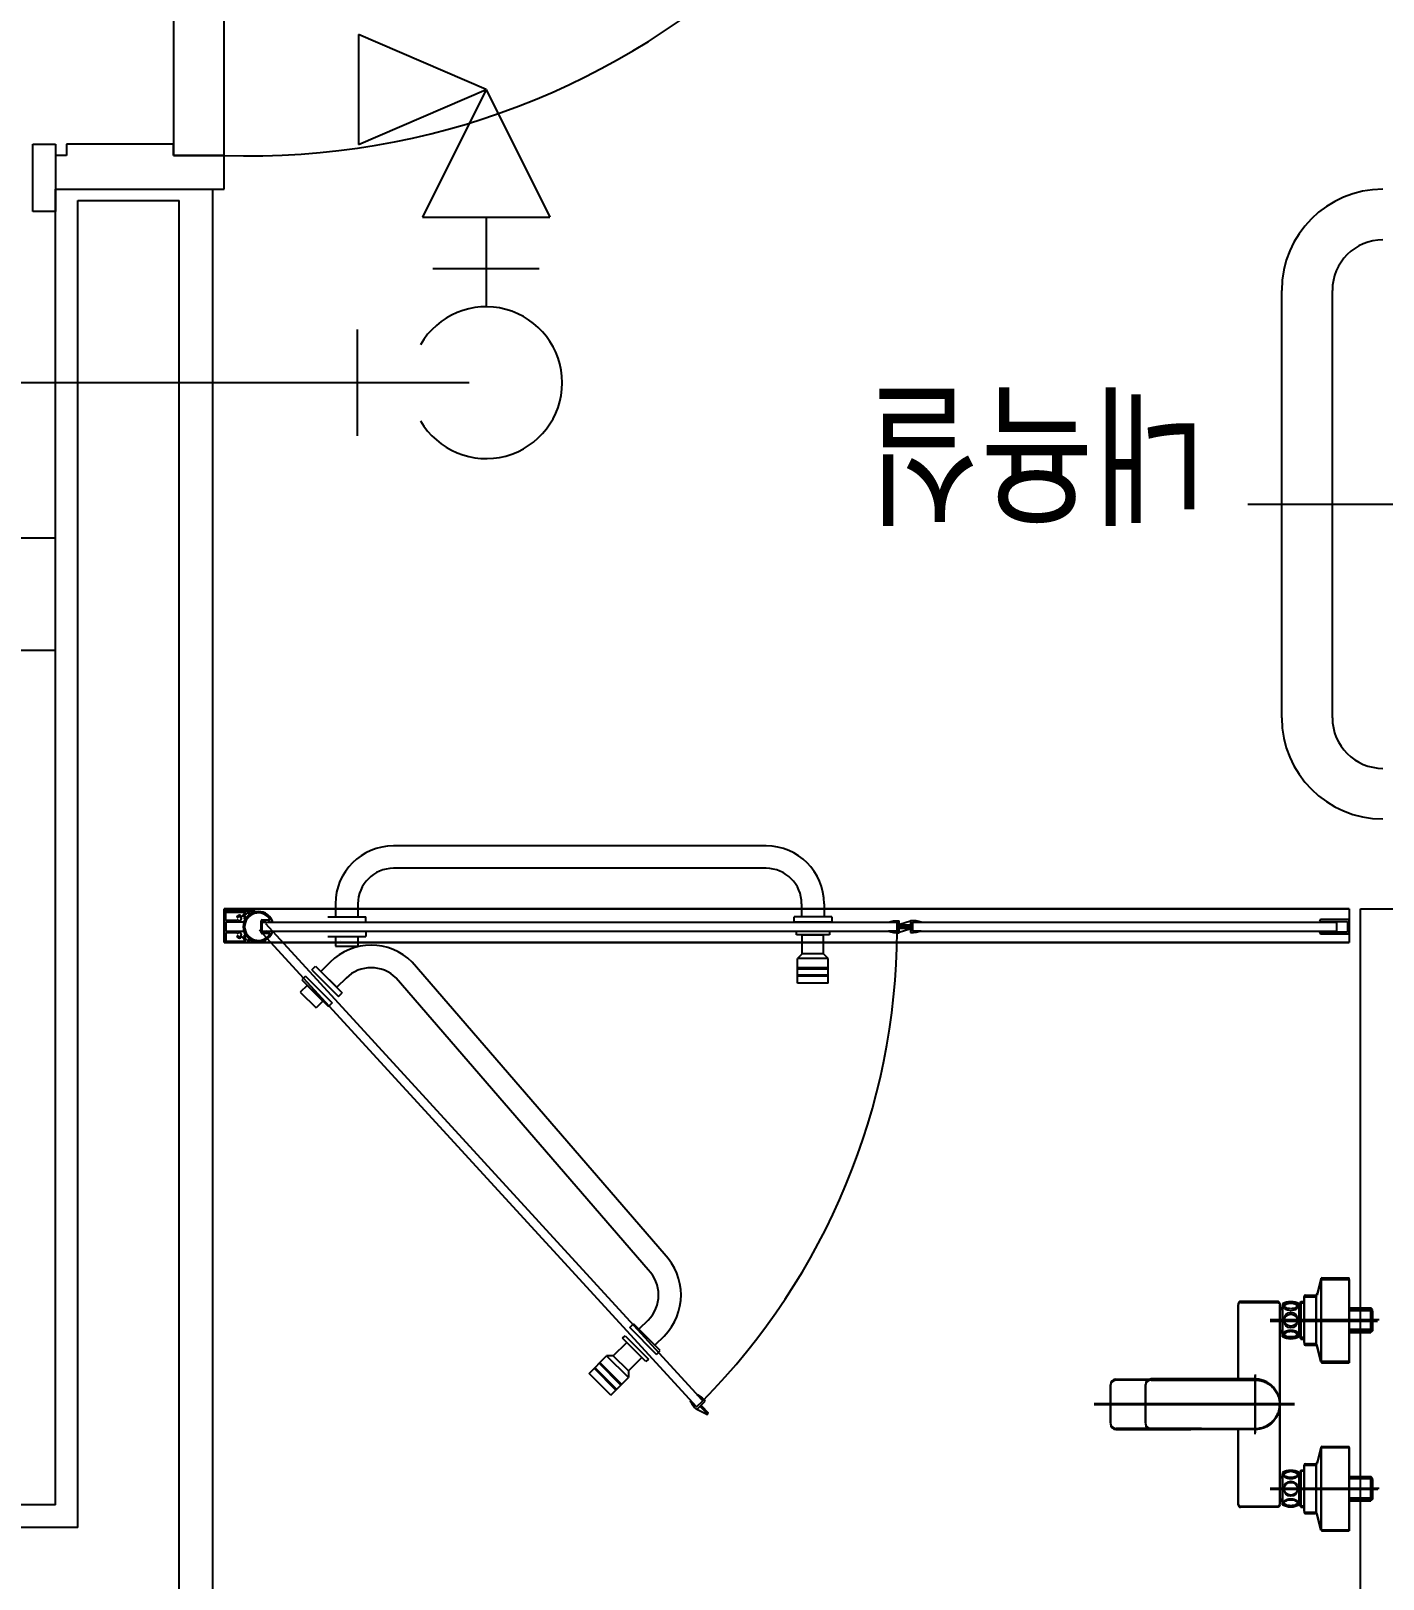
# Model space of a CAD drawing. Header units: millimetres. Extents: x 238075 to 303070, y -258150 to -205841.
# Drawn here: x 253221 to 254423, y -229777 to -228401 of the extents above; entities that cross this region are included whole.
import ezdxf
from ezdxf.enums import TextEntityAlignment as Align

# ---------------------------------------------------------------- set-up
doc = ezdxf.new("R2010")
doc.units = ezdxf.units.MM
doc.header["$LTSCALE"] = 200
for name, color, linetype in [('-소화(SP가지관)', 3, 'Continuous'), ('L2', 2, 'Continuous'), ('L3', 3, 'Continuous'), ('L4', 4, 'Continuous'), ('아파트', 253, 'Continuous')]:
    doc.layers.add(name, color=color, linetype=linetype)
doc.styles.add('맑은고딕', font='malgun.ttf', dxfattribs={"width": 0.8})

msp = doc.modelspace()

# ---------------------------------------------------------------- hatches: boundary and pattern name
at = {"layer": 'L4'}
for points in [[(253993, -229195.6), (253993, -229196.4, 0.406066), (253993.3, -229196.7), (254002, -229196.9, 0.422409), (254002.3, -229196.6), (254002.3, -229196.1, 0.414214), (254001.8, -229195.6)], [(254002.3, -229198.4), (254002.3, -229197.6, 0.406066), (254002, -229197.3), (253993.3, -229197.1, 0.422409), (253993, -229197.4), (253993, -229197.9, 0.414214), (253993.5, -229198.4)], [(253822.2, -229630.3), (253822.8, -229629.8, 0.406066), (253822.8, -229629.4), (253816.8, -229623, 0.422409), (253816.4, -229623), (253816, -229623.4, 0.414214), (253816, -229624.1)]]:
    msp.add_hatch(color=256, dxfattribs=at).paths.add_polyline_path(points)

# ---------------------------------------------------------------- linework, layer by layer
at = {"layer": '-소화(SP가지관)', "color": 2, "ltscale": 0.25}
msp.add_line((253610.5, -228713.3, 54985.4), (252317.6, -228713.3, 54985.4), dxfattribs=at)
at = {"layer": 'L2'}
for p, q in [((253625.5, -228452.6, 54985.4), (253512.1, -228403.8, 54985.4)), ((253512.1, -228403.8, 54985.4), (253512.1, -228501.4, 54985.4)), ((253512.1, -228501.4, 54985.4), (253625.5, -228452.6, 54985.4)), ((253625.5, -228452.6, 54985.4), (253568.8, -228566, 54985.4)), ((253625.5, -228452.6, 54985.4), (253682.2, -228566, 54985.4)), ((253568.8, -228566, 54985.4), (253682.2, -228566, 54985.4)), ((253672.7, -228612.1, 54985.4), (253578.2, -228612.1, 54985.4)), ((253510.7, -228666.1, 54985.4), (253510.7, -228760.6, 54985.4))]:
    msp.add_line(p, q, dxfattribs=at)
msp.add_arc((253625.5, -228713.3, 54985.4), 67.5, 210, 150, dxfattribs=at)
at = {"layer": 'L3'}
msp.add_line((253625.5, -228566, 54985.4), (253625.5, -228645.8, 54985.4), dxfattribs=at)
at = {"layer": 'L4'}
for p, q in [((253347.6, -227821.2), (253347.6, -228511.2)), ((253392.6, -228511.2), (253392.6, -227821.2)), ((253222.6, -228561.2), (253222.6, -228501.2)), ((253222.6, -228501.2), (253242.6, -228501.2)), ((253242.6, -228501.2), (253242.6, -228561.2)), ((253347.6, -228501.2), (253252.6, -228501.2)), ((253252.6, -228501.2), (253252.6, -228511.2)), ((253347.6, -228511.2), (253347.6, -228501.2)), ((253252.6, -228511.2), (253242.6, -228511.2)), ((253242.6, -228511.2), (253242.6, -228541.2)), ((253392.6, -228511.2), (253347.6, -228511.2)), ((253347.6, -228511.2), (253392.6, -228511.2)), ((253392.6, -228541.2), (253392.6, -228511.2)), ((253242.6, -229711.2), (253242.6, -228541.2)), ((253242.6, -228541.2), (253392.6, -228541.2)), ((253382.6, -230081.2), (253382.6, -228541.2)), ((253242.6, -228561.2), (253222.6, -228561.2)), ((253262.6, -229731.2), (253262.6, -228551.2)), ((253262.6, -228551.2), (253352.6, -228551.2)), ((253352.6, -230111.2), (253352.6, -228551.2)), ((254332.6, -229011.2), (254332.6, -228631.2)), ((254377.6, -229011.2), (254377.6, -228631.2)), ((254302.6, -228821.2), (254817.6, -228821.2)), ((253110.6, -228851.2), (253242.6, -228851.2)), ((253110.6, -228951.2), (253242.6, -228951.2)), ((253874.3, -229125.1), (253543.1, -229125.1)), ((253874.3, -229145.1), (253543.1, -229145.1)), ((254392.6, -229181.2), (253392.6, -229181.2)), ((253392.6, -229211.2), (253392.6, -229181.2)), ((253392.6, -229181.2), (254392.6, -229181.2)), ((253392.9, -229181.7), (253392.9, -229181.7)), ((253491.5, -229176.7), (253491.5, -229188.3)), ((253511.5, -229176.7), (253511.5, -229188.3)), ((253905.9, -229176.7), (253905.9, -229188.3)), ((253925.9, -229176.7), (253925.9, -229188.3)), ((254392.6, -229181.2), (254392.6, -229211.2)), ((254402.6, -229181.2), (254952.6, -229181.2)), ((254402.6, -230081.2), (254402.6, -229181.2)), ((253392.6, -229184.1), (253392.6, -229182.8)), ((253392.6, -229182.8), (253419.2, -229182.8)), ((253392.9, -229184.1), (253392.6, -229184.1)), ((253392.9, -229209.9), (253392.9, -229184.1)), ((253392.9, -229189.7), (253392.9, -229189.7)), ((253394.2, -229191.6), (253394.2, -229184.1)), ((253394.2, -229184.1), (253411.2, -229184.1)), ((253404, -229191.6), (253394.2, -229191.6)), ((253410.2, -229192.9), (253394.2, -229192.9)), ((253394.2, -229192.9), (253394.2, -229201.1)), ((253409.7, -229188.7), (253410.6, -229189.6)), ((253411.2, -229184.1), (253411.2, -229184.7)), ((253415.7, -229184.5), (253414.8, -229183.6)), ((253419.7, -229183.3), (253419.7, -229183.6)), ((253425.6, -229202.1), (253425.6, -229191.9)), ((253426.5, -229191), (253433.1, -229191)), ((253426.5, -229201.2), (253426.5, -229192.8)), ((253426.5, -229201), (253426.5, -229193)), ((253426.5, -229193), (253990.9, -229193)), ((253427, -229192.3), (253429.7, -229192.3)), ((253429.3, -229194.2), (253818, -229618.5)), ((253429.7, -229192.3), (253429.7, -229192.9)), ((253429.7, -229192.9), (253431.7, -229192.6)), ((253431.7, -229192.6), (253433.7, -229192.6)), ((253433.7, -229192.9), (253435.2, -229192.5)), ((253433.7, -229192.6), (253433.7, -229192.9)), ((253435.5, -229192), (253435.5, -229191.9)), ((253484.7, -229188.3), (253518.4, -229188.3)), ((253484.7, -229193), (253518.4, -229193)), ((253491.5, -229188.3), (253511.5, -229188.3)), ((253518.4, -229193), (253518.4, -229188.3)), ((253899.1, -229193), (253899.1, -229188.3)), ((253932.8, -229188.3), (253899.1, -229188.3)), ((253932.8, -229193), (253899.1, -229193)), ((253925.9, -229188.3), (253905.9, -229188.3)), ((253932.8, -229188.3), (253932.8, -229193)), ((253983.2, -229193), (253990.9, -229193)), ((253990.9, -229201), (253990.9, -229193)), ((253990.9, -229201), (253990.9, -229193)), ((253992.6, -229202.3), (253992.6, -229191.7)), ((253993, -229195.1), (253993, -229196.4)), ((254001.8, -229195.6), (253993, -229195.6)), ((253993.2, -229194.8), (254002.6, -229191.7)), ((254002.3, -229196.1), (254002.3, -229196.6)), ((254002.6, -229191.7), (254002.6, -229202.3)), ((254004.4, -229201), (254004.4, -229193)), ((254004.4, -229193), (254381.2, -229193, 0)), ((254004.4, -229201), (254004.4, -229193)), ((254004.4, -229193), (254012.1, -229193)), ((254004.4, -229193), (254004.4, -229201)), ((254004.4, -229193.2), (254004.4, -229200.9)), ((254366.5, -229192.3), (254391.2, -229192.3)), ((254392.2, -229190.6), (254367.7, -229190.6)), ((254381.2, -229193, 0), (254381.2, -229201, 0)), ((254391.2, -229192.3), (254391.2, -229201.8)), ((254392.4, -229189.7), (254392.4, -229189.7)), ((254392.6, -229202.4), (254392.6, -229191.6)), ((253392.6, -229211.2), (253392.6, -229209.9)), ((253392.6, -229209.9), (253392.9, -229209.9)), ((253392.9, -229197.6), (253392.9, -229197.6)), ((253392.9, -229205.6), (253392.9, -229205.6)), ((253394.2, -229201.1), (253410.2, -229201.1)), ((253404, -229202.4), (253394.2, -229202.4)), ((253394.2, -229202.4), (253394.2, -229209.9)), ((253394.2, -229209.9), (253411.2, -229209.9)), ((253410.6, -229204.4), (253409.7, -229205.3)), ((253411.2, -229209.9), (253411.2, -229209.3)), ((253414.8, -229210.4), (253415.7, -229209.5)), ((253423.7, -229199.9), (253812.3, -229624.1)), ((253426.5, -229201), (253990.9, -229201)), ((253433.1, -229203), (253426.5, -229203)), ((253429.7, -229201.7), (253427, -229201.7)), ((253431.7, -229201.5), (253429.7, -229201.1)), ((253429.7, -229201.1), (253429.7, -229201.7)), ((253433.7, -229201.5), (253431.7, -229201.5)), ((253432.6, -229201.6), (253432.6, -229201.6)), ((253435.2, -229201.6), (253433.7, -229201.1)), ((253433.7, -229201.1), (253433.7, -229201.5)), ((253435.5, -229202.1), (253435.5, -229202.1)), ((253484.7, -229201), (253518.4, -229201)), ((253484.7, -229205.8), (253518.4, -229205.8)), ((253491.5, -229205.8), (253511.5, -229205.8)), ((253491.5, -229205.8), (253491.5, -229214.2)), ((253496.1, -229209.5), (253496.1, -229209.5)), ((253504, -229205.6), (253504, -229205.6)), ((253511.5, -229205.8), (253511.5, -229214.2)), ((253512, -229209.5), (253512, -229209.5)), ((253518.4, -229201), (253518.4, -229205.8)), ((253901.2, -229204.2), (253901.2, -229201)), ((253901.2, -229201), (253930.6, -229201)), ((253930.6, -229204.2), (253901.2, -229204.2)), ((253906.4, -229221), (253906.4, -229204.2)), ((253906.4, -229204.2), (253925.4, -229204.2)), ((253925.4, -229221), (253925.4, -229204.2)), ((253930.6, -229201), (253930.6, -229204.2)), ((253990.9, -229201), (253983.2, -229201)), ((253992.6, -229197.1), (253992.6, -229197.1)), ((253992.6, -229197.1), (253993.3, -229197.1)), ((254002.1, -229199.2), (253992.6, -229202.3)), ((253993, -229197.9), (253993, -229197.4)), ((254002, -229196.9), (253993.3, -229196.7)), ((253993.3, -229197.1), (254002, -229197.3)), ((253993.5, -229198.4), (254002.3, -229198.4)), ((253996.1, -229197.6), (253996.1, -229197.6)), ((254002.6, -229197), (254002, -229196.9)), ((254002.3, -229198.9), (254002.3, -229197.6)), ((254002.6, -229197), (254002.6, -229197)), ((254004.1, -229201.6), (254004.1, -229201.6)), ((254004.4, -229201), (254381.2, -229201, 0)), ((254012.1, -229201), (254004.4, -229201)), ((254391.2, -229201.8), (254366.5, -229201.8)), ((254367.7, -229203.4), (254392.2, -229203.4)), ((254392.4, -229197.6), (254392.4, -229197.6)), ((253392.6, -229211.2), (254392.6, -229211.2)), ((253419.2, -229211.2), (253392.6, -229211.2)), ((253392.6, -229211.2), (254392.6, -229211.2)), ((254392.6, -229211.2), (253392.6, -229211.2)), ((253419.7, -229210.5), (253419.7, -229210.7)), ((253491.5, -229214.2), (253511.5, -229214.2)), ((253906.4, -229221), (253902.2, -229225.2)), ((253925.4, -229221), (253906.4, -229221)), ((253929.6, -229225.2), (253925.4, -229221)), ((253470.5, -229235.3), (253473.8, -229232)), ((253470.5, -229235.3), (253494.3, -229259.1)), ((253473.8, -229232), (253497.6, -229255.8)), ((253486.8, -229228.6), (253478.6, -229236.8)), ((253478.6, -229236.8), (253492.8, -229250.9)), ((253783.6, -229488), (253559.8, -229228.6)), ((253902.2, -229247.3), (253902.2, -229225.2)), ((253929.6, -229225.2), (253902.2, -229225.2)), ((253929.6, -229233.7), (253902.2, -229233.7)), ((253929.6, -229234.7), (253902.2, -229234.7)), ((253929.6, -229247.3), (253929.6, -229225.2)), ((253466.3, -229249.2), (253460.3, -229255.1)), ((253464.8, -229241), (253461.5, -229244.3)), ((253461.5, -229244.3), (253485.3, -229268.1)), ((253464.8, -229241), (253488.6, -229264.8)), ((253466.3, -229249.2), (253480.4, -229263.3)), ((253501, -229242.8), (253492.8, -229250.9)), ((253769.4, -229502.2), (253545.6, -229242.8)), ((253929.6, -229240), (253902.2, -229240)), ((253929.6, -229241), (253902.2, -229241)), ((253929.6, -229247.3), (253902.2, -229247.3)), ((253460.3, -229255.1), (253474.5, -229269.3)), ((253480.4, -229263.3), (253474.5, -229269.3)), ((253488.6, -229264.8), (253485.3, -229268.1)), ((253494.3, -229259.1), (253497.6, -229255.8)), ((254367.5, -229510), (254364, -229523.2)), ((254367.5, -229511.5), (254364, -229524.7)), ((254367.8, -229583), (254367.8, -229509.5)), ((254367.8, -229511), (254367.8, -229584.5)), ((254368.6, -229509.2), (254368.5, -229509.2)), ((254368.6, -229510.7), (254368.5, -229510.7)), ((254368.6, -229509.2), (254392.6, -229509.2)), ((254368.6, -229510.7), (254392.6, -229510.7)), ((254392.6, -229583.2), (254392.6, -229509.2)), ((254392.6, -229510.7), (254392.6, -229584.7)), ((254352.6, -229566.7), (254352.6, -229525.7)), ((254353.6, -229524.7), (254362.1, -229524.7)), ((254353.6, -229526.2), (254362.1, -229526.2)), ((254363.3, -229568.1), (254363.3, -229524.3)), ((254363.3, -229525.8), (254363.3, -229569.6)), ((254293.9, -229532.2), (254293.9, -229597.8)), ((254293.9, -229598.8), (254293.9, -229533.2)), ((254328.9, -229530.2), (254297.4, -229530.2)), ((254297.4, -229531.2), (254328.9, -229531.2)), ((254330.9, -229532.2), (254330.9, -229621.2)), ((254330.9, -229622.2), (254330.9, -229533.2)), ((254330.9, -229535.7), (254333.2, -229536.3)), ((254333.2, -229537.8), (254330.9, -229537.2)), ((254330.9, -229557.7), (254330.9, -229537.7)), ((254333.2, -229532.4), (254333.2, -229560.1)), ((254333.2, -229561.6), (254333.2, -229533.9)), ((254334.5, -229533.5), (254334.7, -229532.9)), ((254334.6, -229534.1), (254334.5, -229533.5)), ((254334.6, -229534.7), (254334.5, -229535.3)), ((254334.5, -229535.3), (254334.7, -229535.9)), ((254334.9, -229534.1), (254334.6, -229534.7)), ((254334.9, -229534.7), (254334.6, -229534.1)), ((254334.7, -229532.9), (254335.2, -229532.3)), ((254334.7, -229535.9), (254335.2, -229536.5)), ((254335.5, -229533.5), (254334.9, -229534.1)), ((254335.5, -229535.2), (254334.9, -229534.7)), ((254335.2, -229532.3), (254335.8, -229531.8)), ((254335.2, -229536.5), (254335.8, -229537)), ((254336.2, -229533), (254335.5, -229533.5)), ((254336.2, -229535.7), (254335.5, -229535.2)), ((254335.8, -229531.8), (254336.7, -229531.3)), ((254335.8, -229537), (254336.7, -229537.4)), ((254337.2, -229532.6), (254336.2, -229533)), ((254337.2, -229536.1), (254336.2, -229535.7)), ((254336.7, -229531.3), (254337.7, -229531)), ((254336.7, -229537.4), (254337.7, -229537.8)), ((254338.3, -229532.3), (254337.2, -229532.6)), ((254338.3, -229536.4), (254337.2, -229536.1)), ((254337.7, -229531), (254338.8, -229530.7)), ((254337.7, -229537.8), (254338.8, -229538)), ((254339.4, -229532.2), (254338.3, -229532.3)), ((254339.4, -229536.6), (254338.3, -229536.4)), ((254338.8, -229530.7), (254340.1, -229530.6)), ((254338.8, -229538), (254340.1, -229538.2)), ((254340.7, -229532.1), (254339.4, -229532.2)), ((254340.7, -229536.7), (254339.4, -229536.6)), ((254340.1, -229530.6), (254341.3, -229530.6)), ((254340.1, -229538.2), (254341.3, -229538.2)), ((254341.9, -229532.2), (254340.7, -229532.1)), ((254341.9, -229536.6), (254340.7, -229536.7)), ((254341.3, -229530.6), (254342.5, -229530.7)), ((254341.3, -229538.2), (254342.5, -229538)), ((254343.1, -229532.3), (254341.9, -229532.2)), ((254343.1, -229536.4), (254341.9, -229536.6)), ((254342.5, -229530.7), (254343.7, -229531)), ((254342.5, -229538), (254343.7, -229537.8)), ((254344.2, -229532.6), (254343.1, -229532.3)), ((254344.2, -229536.1), (254343.1, -229536.4)), ((254343.7, -229531), (254344.7, -229531.3)), ((254343.7, -229537.8), (254344.7, -229537.4)), ((254345.1, -229533), (254344.2, -229532.6)), ((254345.1, -229535.7), (254344.2, -229536.1)), ((254344.7, -229531.3), (254345.5, -229531.8)), ((254344.7, -229537.4), (254345.5, -229537)), ((254345.9, -229533.5), (254345.1, -229533)), ((254345.9, -229535.2), (254345.1, -229535.7)), ((254345.5, -229531.8), (254346.2, -229532.3)), ((254345.5, -229537), (254346.2, -229536.5)), ((254346.4, -229534.1), (254345.9, -229533.5)), ((254346.4, -229534.7), (254345.9, -229535.2)), ((254346.2, -229532.3), (254346.6, -229532.9)), ((254346.2, -229536.5), (254346.6, -229535.9)), ((254346.8, -229534.7), (254346.4, -229534.1)), ((254346.8, -229534.1), (254346.4, -229534.7)), ((254346.6, -229532.9), (254346.8, -229533.5)), ((254346.6, -229535.9), (254346.8, -229535.3)), ((254346.8, -229533.5), (254346.8, -229534.1)), ((254346.8, -229535.3), (254346.8, -229534.7)), ((254348.2, -229532.4), (254348.2, -229560.1)), ((254348.2, -229561.6), (254348.2, -229533.9)), ((254348.2, -229534.5), (254349.2, -229534.5)), ((254349.2, -229536), (254348.2, -229536)), ((254349.2, -229530.7), (254349.7, -229530.2)), ((254349.2, -229561.7), (254349.2, -229530.7)), ((254349.2, -229530.7), (254349.2, -229561.7)), ((254349.7, -229531.7), (254349.2, -229532.2)), ((254349.2, -229563.2), (254349.2, -229532.2)), ((254349.2, -229563.2), (254349.2, -229532.2)), ((254349.7, -229530.2), (254352.6, -229530.2)), ((254349.7, -229562.2), (254349.7, -229530.2)), ((254352.6, -229531.7), (254349.7, -229531.7)), ((254349.7, -229531.7), (254349.7, -229563.7)), ((254352.6, -229527.2), (254352.6, -229568.2)), ((254392.6, -229536), (254411.7, -229536)), ((254392.6, -229537.1), (254411.7, -229537.1)), ((254411.7, -229537.5), (254392.6, -229537.5)), ((254411.7, -229538.6), (254392.6, -229538.6)), ((254413.2, -229537.5), (254411.7, -229536)), ((254411.7, -229536), (254411.7, -229556.5)), ((254411.7, -229558), (254411.7, -229537.5)), ((254411.7, -229537.5), (254413.2, -229539)), ((254413.2, -229555), (254413.2, -229537.5)), ((254413.2, -229539), (254413.2, -229556.5)), ((253753.1, -229553.5), (253756.4, -229550.2)), ((253776.9, -229577.3), (253753.1, -229553.5)), ((253780.2, -229574), (253756.4, -229550.2)), ((253769.4, -229546.8), (253761.2, -229555)), ((254322.4, -229546.2), (254419.2, -229546.2)), ((254322.4, -229547.7), (254417.6, -229547.8)), ((253738.5, -229578.5), (253750.4, -229566.6)), ((253746.7, -229562.9), (253748.9, -229560.7)), ((253767.5, -229583.7), (253746.7, -229562.9)), ((253748.9, -229560.7), (253769.7, -229581.5)), ((253750.4, -229566.6), (253763.8, -229580)), ((253775.4, -229569.1), (253761.2, -229555)), ((253783.6, -229561), (253775.4, -229569.1)), ((254333.2, -229556.1), (254330.9, -229556.7)), ((254330.9, -229558.2), (254333.2, -229557.6)), ((254334.5, -229558.6), (254334.7, -229558)), ((254334.6, -229559.2), (254334.5, -229558.6)), ((254334.6, -229559.8), (254334.5, -229560.4)), ((254334.5, -229560.4), (254334.7, -229561)), ((254334.9, -229559.2), (254334.6, -229559.8)), ((254334.9, -229559.8), (254334.6, -229559.2)), ((254334.7, -229558), (254335.2, -229557.4)), ((254334.7, -229561), (254335.2, -229561.6)), ((254335.5, -229558.6), (254334.9, -229559.2)), ((254335.5, -229560.4), (254334.9, -229559.8)), ((254335.2, -229557.4), (254335.8, -229556.8)), ((254335.2, -229561.6), (254335.8, -229562.1)), ((254336.2, -229558.1), (254335.5, -229558.6)), ((254336.2, -229560.9), (254335.5, -229560.4)), ((254335.8, -229556.8), (254336.7, -229556.4)), ((254335.8, -229562.1), (254336.7, -229562.6)), ((254337.2, -229557.7), (254336.2, -229558.1)), ((254337.2, -229561.3), (254336.2, -229560.9)), ((254336.7, -229556.4), (254337.7, -229556)), ((254336.7, -229562.6), (254337.7, -229563)), ((254338.3, -229557.4), (254337.2, -229557.7)), ((254338.3, -229561.6), (254337.2, -229561.3)), ((254337.7, -229556), (254338.8, -229555.8)), ((254337.7, -229563), (254338.8, -229563.2)), ((254339.4, -229557.2), (254338.3, -229557.4)), ((254339.4, -229561.8), (254338.3, -229561.6)), ((254338.8, -229555.8), (254340.1, -229555.7)), ((254338.8, -229563.2), (254340.1, -229563.3)), ((254340.7, -229557.1), (254339.4, -229557.2)), ((254340.7, -229561.8), (254339.4, -229561.8)), ((254340.1, -229555.7), (254341.3, -229555.7)), ((254340.1, -229563.3), (254341.3, -229563.3)), ((254341.9, -229557.2), (254340.7, -229557.1)), ((254341.9, -229561.8), (254340.7, -229561.8)), ((254341.3, -229555.7), (254342.5, -229555.8)), ((254341.3, -229563.3), (254342.5, -229563.2)), ((254343.1, -229557.4), (254341.9, -229557.2)), ((254343.1, -229561.6), (254341.9, -229561.8)), ((254342.5, -229555.8), (254343.7, -229556)), ((254342.5, -229563.2), (254343.7, -229563)), ((254344.2, -229557.7), (254343.1, -229557.4)), ((254344.2, -229561.3), (254343.1, -229561.6)), ((254343.7, -229556), (254344.7, -229556.4)), ((254343.7, -229563), (254344.7, -229562.6)), ((254345.1, -229558.1), (254344.2, -229557.7)), ((254345.1, -229560.9), (254344.2, -229561.3)), ((254344.7, -229556.4), (254345.5, -229556.8)), ((254344.7, -229562.6), (254345.5, -229562.1)), ((254345.9, -229558.6), (254345.1, -229558.1)), ((254345.9, -229560.4), (254345.1, -229560.9)), ((254345.5, -229556.8), (254346.2, -229557.4)), ((254345.5, -229562.1), (254346.2, -229561.6)), ((254346.4, -229559.2), (254345.9, -229558.6)), ((254346.4, -229559.8), (254345.9, -229560.4)), ((254346.2, -229557.4), (254346.6, -229558)), ((254346.2, -229561.6), (254346.6, -229561)), ((254346.8, -229559.8), (254346.4, -229559.2)), ((254346.8, -229559.2), (254346.4, -229559.8)), ((254346.6, -229558), (254346.8, -229558.6)), ((254346.6, -229561), (254346.8, -229560.4)), ((254346.8, -229558.6), (254346.8, -229559.2)), ((254346.8, -229560.4), (254346.8, -229559.8)), ((254349.2, -229557.9), (254348.2, -229557.9)), ((254348.2, -229559.4), (254349.2, -229559.4)), ((254349.7, -229562.2), (254349.2, -229561.7)), ((254349.2, -229563.2), (254349.7, -229563.7)), ((254352.6, -229562.2), (254349.7, -229562.2)), ((254349.7, -229563.7), (254352.6, -229563.7)), ((254353.6, -229567.7), (254362.1, -229567.7)), ((254411.7, -229555.3), (254392.6, -229555.3)), ((254411.7, -229556.5), (254392.6, -229556.5)), ((254392.6, -229556.8), (254411.7, -229556.8)), ((254392.6, -229558), (254411.7, -229558)), ((254411.7, -229556.5), (254413.2, -229555)), ((254413.2, -229556.5), (254411.7, -229558)), ((253716.9, -229594.2), (253732.5, -229578.5)), ((253751.9, -229597.9), (253732.5, -229578.5)), ((253738.5, -229578.5), (253732.5, -229578.5)), ((253751.9, -229591.9), (253738.5, -229578.5)), ((253763.8, -229580), (253751.9, -229591.9)), ((253769.7, -229581.5), (253767.5, -229583.7)), ((253776.9, -229577.3), (253780.2, -229574)), ((254353.6, -229569.2), (254362.1, -229569.2)), ((254367.5, -229582.4), (254364, -229569.2)), ((254367.5, -229584), (254364, -229570.7)), ((253736.2, -229613.5), (253716.9, -229594.2)), ((253740.7, -229609), (253721.4, -229589.7)), ((253741.4, -229608.3), (253722.1, -229588.9)), ((253745.2, -229604.6), (253725.8, -229585.2)), ((253745.9, -229603.8), (253726.6, -229584.5)), ((253751.9, -229591.9), (253751.9, -229597.9)), ((254308.9, -229595.2), (254308.9, -229647.2)), ((254368.6, -229583.2), (254368.5, -229583.2)), ((254368.6, -229584.7), (254368.5, -229584.7)), ((254368.6, -229583.2), (254392.6, -229583.2)), ((254368.6, -229584.7), (254392.6, -229584.7)), ((253736.2, -229613.5), (253751.9, -229597.9)), ((254180.3, -229638.1), (254180.3, -229604.3)), ((254180.3, -229605.3), (254180.3, -229639.1)), ((254185.3, -229599.3), (254211.8, -229599.3)), ((254261.2, -229600.3), (254185.3, -229600.3)), ((254211.5, -229638.2), (254211.5, -229604.2)), ((254211.5, -229605.2), (254211.5, -229639.2)), ((254211.8, -229599.3), (254251.9, -229599.3)), ((254283.9, -229599.2), (254251.9, -229599.3)), ((254261.2, -229600.3), (254293.9, -229600.2)), ((254291.9, -229599.2), (254283.9, -229599.2)), ((254293.9, -229599.2), (254291.9, -229599.2)), ((254308.9, -229599.2), (254293.9, -229599.2)), ((254293.9, -229600.2), (254308.9, -229600.2)), ((254294.5, -229600.2), (254294.6, -229600.2)), ((254308.9, -229648.2), (254308.9, -229596.2)), ((253812.3, -229624.1), (253806.9, -229618.7)), ((253812.3, -229624.1), (253818, -229618.5)), ((253812.3, -229624.1), (253818, -229618.5)), ((253812.6, -229613), (253818, -229618.5)), ((253812.6, -229626.3), (253820.1, -229618.8)), ((253816, -229623.4), (253816.4, -229623)), ((253816.4, -229622.5), (253816.4, -229622.5)), ((253816.4, -229622.5), (253816.8, -229623)), ((253816.8, -229623), (253822.8, -229629.4)), ((254344, -229621.2), (254165.9, -229621.2)), ((254344, -229622.2), (254165.9, -229622.2)), ((254330.9, -229621.2), (254330.9, -229710.2)), ((254330.9, -229711.2), (254330.9, -229622.2)), ((253821.5, -229630.7), (253812.6, -229626.3)), ((253816, -229624.1), (253822.2, -229630.3)), ((253821.9, -229630.7), (253822.8, -229629.8)), ((254330.1, -229632.6), (254330.1, -229632.6)), ((254261.2, -229643.2), (254185.3, -229643.1)), ((254185.3, -229644.1), (254211.8, -229644.1)), ((254211.8, -229644.1), (254251.9, -229644.2)), ((254283.9, -229644.2), (254251.9, -229644.2)), ((254261.2, -229643.2), (254293.9, -229643.2)), ((254291.9, -229644.2), (254283.9, -229644.2)), ((254293.9, -229644.2), (254291.9, -229644.2)), ((254293.9, -229643.2), (254308.9, -229643.2)), ((254308.9, -229644.2), (254293.9, -229644.2)), ((254293.9, -229644.7), (254293.9, -229710.2)), ((254293.9, -229711.2), (254293.9, -229645.7)), ((254294.5, -229643.2), (254294.6, -229643.2)), ((254367.5, -229660), (254364, -229673.2)), ((254367.5, -229661), (254364, -229674.2)), ((254367.8, -229733), (254367.8, -229659.4)), ((254367.8, -229660.5), (254367.8, -229734)), ((254368.6, -229659.2), (254368.5, -229659.2)), ((254368.6, -229660.2), (254368.5, -229660.2)), ((254368.6, -229659.2), (254392.6, -229659.2)), ((254368.6, -229660.2), (254392.6, -229660.2)), ((254392.6, -229733.2), (254392.6, -229659.2)), ((254392.6, -229660.2), (254392.6, -229734.2)), ((254352.6, -229716.7), (254352.6, -229675.7)), ((254352.6, -229676.7), (254352.6, -229717.7)), ((254353.6, -229674.7), (254362.1, -229674.7)), ((254353.6, -229675.7), (254362.1, -229675.7)), ((254363.3, -229718.1), (254363.3, -229674.3)), ((254363.3, -229675.3), (254363.3, -229719.1)), ((254330.9, -229685.7), (254333.2, -229686.3)), ((254330.9, -229686.2), (254330.9, -229706.2)), ((254333.2, -229687.3), (254330.9, -229686.7)), ((254333.2, -229682.4), (254333.2, -229710.1)), ((254333.2, -229711.1), (254333.2, -229683.4)), ((254334.5, -229683.5), (254334.7, -229682.9)), ((254334.6, -229684.2), (254334.5, -229683.5)), ((254334.6, -229684.2), (254334.5, -229684.9)), ((254334.5, -229684.9), (254334.7, -229685.5)), ((254334.9, -229683.6), (254334.6, -229684.2)), ((254334.9, -229684.8), (254334.6, -229684.2)), ((254334.7, -229682.9), (254335.2, -229682.3)), ((254334.7, -229685.5), (254335.2, -229686.1)), ((254335.5, -229683.1), (254334.9, -229683.6)), ((254335.5, -229685.3), (254334.9, -229684.8)), ((254335.2, -229682.3), (254335.8, -229681.8)), ((254335.2, -229686.1), (254335.8, -229686.6)), ((254336.2, -229682.6), (254335.5, -229683.1)), ((254336.2, -229685.8), (254335.5, -229685.3)), ((254335.8, -229681.8), (254336.7, -229681.3)), ((254335.8, -229686.6), (254336.7, -229687.1)), ((254337.2, -229682.2), (254336.2, -229682.6)), ((254337.2, -229686.2), (254336.2, -229685.8)), ((254336.7, -229681.3), (254337.7, -229681)), ((254336.7, -229687.1), (254337.7, -229687.4)), ((254338.3, -229681.9), (254337.2, -229682.2)), ((254338.3, -229686.5), (254337.2, -229686.2)), ((254337.7, -229681), (254338.8, -229680.7)), ((254337.7, -229687.4), (254338.8, -229687.7)), ((254339.4, -229681.7), (254338.3, -229681.9)), ((254339.4, -229686.7), (254338.3, -229686.5)), ((254338.8, -229680.7), (254340.1, -229680.6)), ((254338.8, -229687.7), (254340.1, -229687.8)), ((254340.7, -229681.6), (254339.4, -229681.7)), ((254340.7, -229686.8), (254339.4, -229686.7)), ((254340.1, -229680.6), (254341.3, -229680.6)), ((254340.1, -229687.8), (254341.3, -229687.8)), ((254341.9, -229681.7), (254340.7, -229681.6)), ((254341.9, -229686.7), (254340.7, -229686.8)), ((254341.3, -229680.6), (254342.5, -229680.7)), ((254341.3, -229687.8), (254342.5, -229687.7)), ((254343.1, -229681.9), (254341.9, -229681.7)), ((254343.1, -229686.5), (254341.9, -229686.7)), ((254342.5, -229680.7), (254343.7, -229681)), ((254342.5, -229687.7), (254343.7, -229687.4)), ((254344.2, -229682.2), (254343.1, -229681.9)), ((254344.2, -229686.2), (254343.1, -229686.5)), ((254343.7, -229681), (254344.7, -229681.3)), ((254343.7, -229687.4), (254344.7, -229687.1)), ((254345.1, -229682.6), (254344.2, -229682.2)), ((254345.1, -229685.8), (254344.2, -229686.2)), ((254344.7, -229681.3), (254345.5, -229681.8)), ((254344.7, -229687.1), (254345.5, -229686.6)), ((254345.9, -229683.1), (254345.1, -229682.6)), ((254345.9, -229685.3), (254345.1, -229685.8)), ((254345.5, -229681.8), (254346.2, -229682.3)), ((254345.5, -229686.6), (254346.2, -229686.1)), ((254346.4, -229683.6), (254345.9, -229683.1)), ((254346.4, -229684.8), (254345.9, -229685.3)), ((254346.2, -229682.3), (254346.6, -229682.9)), ((254346.2, -229686.1), (254346.6, -229685.5)), ((254346.8, -229684.2), (254346.4, -229683.6)), ((254346.8, -229684.2), (254346.4, -229684.8)), ((254346.6, -229682.9), (254346.8, -229683.5)), ((254346.6, -229685.5), (254346.8, -229684.9)), ((254346.8, -229683.5), (254346.8, -229684.2)), ((254346.8, -229684.9), (254346.8, -229684.2)), ((254348.2, -229682.4), (254348.2, -229710.1)), ((254348.2, -229711.1), (254348.2, -229683.4)), ((254348.2, -229684.5), (254349.2, -229684.5)), ((254349.2, -229685.5), (254348.2, -229685.5)), ((254349.2, -229680.7), (254349.7, -229680.2)), ((254349.2, -229680.7), (254349.2, -229711.7)), ((254349.2, -229680.7), (254349.2, -229711.7)), ((254349.7, -229681.2), (254349.2, -229681.7)), ((254349.2, -229681.7), (254349.2, -229712.7)), ((254349.2, -229712.7), (254349.2, -229681.7)), ((254349.7, -229680.2), (254352.6, -229680.2)), ((254349.7, -229712.2), (254349.7, -229680.2)), ((254352.6, -229681.2), (254349.7, -229681.2)), ((254349.7, -229681.2), (254349.7, -229713.2)), ((254392.6, -229686), (254411.7, -229686)), ((254411.7, -229687), (254392.6, -229687)), ((254392.6, -229687.1), (254411.7, -229687.1)), ((254411.7, -229688.1), (254392.6, -229688.1)), ((254413.2, -229687.5), (254411.7, -229686)), ((254411.7, -229686), (254411.7, -229706.5)), ((254411.7, -229707.5), (254411.7, -229687)), ((254411.7, -229687), (254413.2, -229688.5)), ((254413.2, -229705), (254413.2, -229687.5)), ((254413.2, -229688.5), (254413.2, -229706)), ((254322.4, -229696.2), (254419.2, -229696.2)), ((254322.4, -229697.2), (254418, -229697.2)), ((254337.7, -229706.1), (254338.8, -229705.9)), ((254338.8, -229705.9), (254340.1, -229705.8)), ((254340.1, -229705.8), (254341.3, -229705.8)), ((254341.3, -229705.8), (254342.5, -229705.9)), ((254342.5, -229705.9), (254343.7, -229706.1)), ((254411.7, -229705.3), (254392.6, -229705.3)), ((254411.7, -229706.5), (254413.2, -229705)), ((253242.6, -229711.2), (251612.6, -229711.2)), ((254297.4, -229712.2), (254328.9, -229712.2)), ((254328.9, -229713.2), (254297.4, -229713.2)), ((254333.2, -229706.1), (254330.9, -229706.7)), ((254330.9, -229707.7), (254333.2, -229707.1)), ((254334.5, -229708.7), (254334.7, -229708)), ((254334.6, -229709.3), (254334.5, -229708.7)), ((254334.6, -229709.4), (254334.5, -229710)), ((254334.5, -229710), (254334.7, -229710.6)), ((254334.9, -229708.8), (254334.6, -229709.4)), ((254334.9, -229709.9), (254334.6, -229709.3)), ((254334.7, -229708), (254335.2, -229707.5)), ((254334.7, -229710.6), (254335.2, -229711.2)), ((254335.5, -229708.2), (254334.9, -229708.8)), ((254335.5, -229710.4), (254334.9, -229709.9)), ((254335.2, -229707.5), (254335.8, -229706.9)), ((254335.2, -229711.2), (254335.8, -229711.7)), ((254336.2, -229707.7), (254335.5, -229708.2)), ((254336.2, -229710.9), (254335.5, -229710.4)), ((254335.8, -229706.9), (254336.7, -229706.5)), ((254335.8, -229711.7), (254336.7, -229712.1)), ((254337.2, -229707.3), (254336.2, -229707.7)), ((254337.2, -229711.3), (254336.2, -229710.9)), ((254336.7, -229706.5), (254337.7, -229706.1)), ((254336.7, -229712.1), (254337.7, -229712.5)), ((254338.3, -229707), (254337.2, -229707.3)), ((254338.3, -229711.6), (254337.2, -229711.3)), ((254337.7, -229712.5), (254338.8, -229712.7)), ((254339.4, -229706.8), (254338.3, -229707)), ((254339.4, -229711.8), (254338.3, -229711.6)), ((254338.8, -229712.7), (254340.1, -229712.8)), ((254340.7, -229706.8), (254339.4, -229706.8)), ((254340.7, -229711.9), (254339.4, -229711.8)), ((254340.1, -229712.8), (254341.3, -229712.8)), ((254341.9, -229706.8), (254340.7, -229706.8)), ((254341.9, -229711.8), (254340.7, -229711.9)), ((254341.3, -229712.8), (254342.5, -229712.7)), ((254343.1, -229707), (254341.9, -229706.8)), ((254343.1, -229711.6), (254341.9, -229711.8)), ((254342.5, -229712.7), (254343.7, -229712.5)), ((254344.2, -229707.3), (254343.1, -229707)), ((254344.2, -229711.3), (254343.1, -229711.6)), ((254343.7, -229706.1), (254344.7, -229706.5)), ((254343.7, -229712.5), (254344.7, -229712.1)), ((254345.1, -229707.7), (254344.2, -229707.3)), ((254345.1, -229710.9), (254344.2, -229711.3)), ((254344.7, -229706.5), (254345.5, -229706.9)), ((254344.7, -229712.1), (254345.5, -229711.7)), ((254345.9, -229708.2), (254345.1, -229707.7)), ((254345.9, -229710.4), (254345.1, -229710.9)), ((254345.5, -229706.9), (254346.2, -229707.5)), ((254345.5, -229711.7), (254346.2, -229711.2)), ((254346.4, -229708.8), (254345.9, -229708.2)), ((254346.4, -229709.9), (254345.9, -229710.4)), ((254346.2, -229707.5), (254346.6, -229708)), ((254346.2, -229711.2), (254346.6, -229710.6)), ((254346.8, -229709.4), (254346.4, -229708.8)), ((254346.8, -229709.3), (254346.4, -229709.9)), ((254346.6, -229708), (254346.8, -229708.7)), ((254346.6, -229710.6), (254346.8, -229710)), ((254346.8, -229708.7), (254346.8, -229709.3)), ((254346.8, -229710), (254346.8, -229709.4)), ((254349.2, -229707.9), (254348.2, -229707.9)), ((254348.2, -229708.9), (254349.2, -229708.9)), ((254349.7, -229712.2), (254349.2, -229711.7)), ((254349.2, -229712.7), (254349.7, -229713.2)), ((254352.6, -229712.2), (254349.7, -229712.2)), ((254349.7, -229713.2), (254352.6, -229713.2)), ((254353.6, -229717.7), (254362.1, -229717.7)), ((254353.6, -229718.7), (254362.1, -229718.7)), ((254367.5, -229732.4), (254364, -229719.2)), ((254392.6, -229706.3), (254411.7, -229706.3)), ((254411.7, -229706.5), (254392.6, -229706.5)), ((254392.6, -229707.5), (254411.7, -229707.5)), ((254413.2, -229706), (254411.7, -229707.5)), ((253262.6, -229731.2), (251592.6, -229731.2)), ((254367.5, -229733.5), (254364, -229720.2)), ((254368.6, -229733.2), (254368.5, -229733.2)), ((254368.6, -229733.2), (254392.6, -229733.2)), ((254368.6, -229734.2), (254368.5, -229734.2)), ((254368.6, -229734.2), (254392.6, -229734.2))]:
    msp.add_line(p, q, dxfattribs=at)
for centre in [(254340.7, -229546.1), (254340.7, -229547.7), (254340.7, -229696.3), (254340.7, -229697.3)]:
    msp.add_circle(centre, 6.15, dxfattribs=at)
for centre, radius, start, end in [((253415.1, -227843.7), 667.9, 268.0694, 358.0694), ((254422.6, -228631.2), 90, 90, 180), ((254422.6, -228631.2), 45, 90, 180), ((254422.6, -229011.2), 90, 180, 270), ((254422.6, -229011.2), 45, 180, 270), ((253543.1, -229176.7), 51.6, 90, 180), ((253874.3, -229176.7), 51.6, 0, 90), ((253543.1, -229176.7), 31.6, 90, 180), ((253874.3, -229176.7), 31.6, 0, 90), ((253404.6, -229188.2), 0.65, 133.9429, 313.9429), ((253404.6, -229191.6), 0.65, 46.0571, 180.6985), ((253406.2, -229189.9), 3, 49.9906, 133.9429), ((253406.2, -229189.9), 1.7, 226.0571, 133.9429), ((253408.5, -229187.2), 0.5, 229.9906, 326.1081), ((253423, -229197), 17, 133.874, 146.1081), ((253423, -229197), 13.5, 22.1916, 337.8084), ((253423, -229197), 15.7, 121.7785, 148.2215), ((253423, -229197), 13.5, 144.4972, 162.3198), ((253423, -229197), 14.5, 144.4972, 149.3755), ((253423, -229197), 12.2, 32.0509, 327.9491), ((253411.7, -229188.9), 0.5, 324.4972, 144.4972), ((253414.9, -229185.6), 0.5, 125.5028, 305.5028), ((253423, -229197), 14.5, 120.6245, 125.5028), ((253423, -229197), 13.5, 105.7918, 125.5028), ((253419.2, -229183.3), 0.5, 0, 90), ((253419.2, -229183.6), 0.5, 285.7918, 360), ((253426.5, -229191.9), 0.9, 90, 180), ((253427, -229192.8), 0.5, 90, 180), ((253433.1, -229190.7), 0.3, 270, 32.0509), ((253435, -229192), 0.5, 286.8306, 0), ((253993.3, -229195.1), 0.3, 106.862, 180), ((253993.3, -229196.4), 0.3, 180, 268.4016), ((254001.8, -229196.1), 0.5, 0, 90), ((254367.7, -229192.1), 1.5, 90, 176.0349), ((254366.5, -229192), 0.3, 188.8734, 270), ((254392.1, -229191.3), 0.652, 326.6022, 79.7975), ((253404.6, -229202.4), 0.65, 179.3015, 313.9429), ((253404.6, -229205.8), 0.65, 46.0571, 226.0571), ((253406.2, -229204.1), 3, 226.0571, 310.0094), ((253406.2, -229204.1), 1.7, 226.0571, 133.9429), ((253408.5, -229206.8), 0.5, 33.8919, 130.0094), ((253423, -229197), 17, 213.8919, 226.126), ((253423, -229197), 15.7, 211.7785, 238.2215), ((253423, -229197), 13.5, 197.6802, 215.5028), ((253423, -229197), 14.5, 210.6245, 215.5028), ((253411.7, -229205.2), 0.5, 215.5028, 35.5028), ((253414.9, -229208.4), 0.5, 54.4972, 234.4972), ((253423, -229197), 14.5, 234.4972, 239.3755), ((253423, -229197), 13.5, 234.4972, 254.2082), ((253419.2, -229210.5), 0.5, 360, 74.2082), ((253426.5, -229202.1), 0.9, 180, 270), ((253427, -229201.2), 0.5, 180, 270), ((253433.1, -229203.3), 0.3, 327.9491, 90), ((253435, -229202.1), 0.5, 360, 73.1694), ((253391, -229197.1), 599.9, 315.3789, 359.6211), ((253993.3, -229197.4), 0.3, 88.4016, 180), ((253993.5, -229197.9), 0.5, 180, 270), ((254002, -229196.6), 0.3, 268.4016, 0), ((254002, -229197.6), 0.3, 0, 88.4016), ((254002, -229198.9), 0.3, 286.862, 0), ((254366.5, -229202.1), 0.3, 90, 171.1266), ((254367.7, -229201.9), 1.5, 183.9651, 270), ((254392.1, -229202.8), 0.652, 280.2025, 33.3978), ((253419.2, -229210.7), 0.5, 270, 0), ((253523.3, -229265.1), 51.6, 45, 135), ((253523.3, -229265.1), 31.6, 45, 135), ((253747.1, -229524.5), 51.6, 315, 45), ((253747.1, -229524.5), 31.6, 315, 45), ((254368.5, -229510.2), 1, 90, 165.3388), ((254368.5, -229511.7), 1, 90, 169.0459), ((254353.6, -229525.7), 1, 90, 180), ((254353.6, -229527.2), 1, 90, 180), ((254362.1, -229522.7), 2, 270, 345.3388), ((254362.1, -229524.2), 2, 270, 345.3388), ((254295.9, -229532.2), 2, 90, 180), ((254295.9, -229533.2), 2, 90, 180), ((254340.7, -229546.2), 15.7, 90, 118.4369), ((254340.7, -229547.7), 15.7, 61.5631, 118.4369), ((254340.7, -229546.2), 15.7, 61.5631, 90), ((254340.7, -229546.2), 15.7, 241.5631, 298.4369), ((254340.7, -229547.7), 15.7, 241.5631, 270), ((254340.7, -229547.7), 15.7, 270, 298.4369), ((254353.6, -229566.7), 1, 180, 270), ((254353.6, -229568.2), 1, 180, 270), ((254362.1, -229569.7), 2, 14.6612, 90), ((254362.1, -229571.2), 2, 14.6612, 90), ((254368.5, -229582.2), 1, 190.9541, 270), ((254368.5, -229583.7), 1, 194.6612, 270), ((254185.3, -229604.3), 5, 90.0579, 180), ((254185.3, -229605.3), 5, 90.0579, 180), ((254216.5, -229604.2), 5, 90, 180), ((254216.5, -229605.2), 5, 90, 180), ((254288.9, -229598.8), 5, 343.1669, 0), ((254288.9, -229597.8), 5, 343.1659, 347.659), ((254288.9, -229597.8), 5, 347.6577, 360), ((253816.6, -229623.2), 0.3, 43.4016, 135), ((253816.3, -229623.7), 0.5, 135, 225), ((253821.7, -229630.5), 0.3, 241.862, 315), ((253822.6, -229629.6), 0.3, 315, 43.4016), ((254185.3, -229638.1), 5, 180, 269.9421), ((254185.3, -229639.1), 5, 180, 269.9421), ((254216.5, -229638.2), 5, 180, 270), ((254216.5, -229639.2), 5, 180, 270), ((254288.9, -229644.7), 5, 360, 16.8331), ((254288.9, -229645.7), 5, 12.341, 16.8341), ((254288.9, -229645.7), 5, 0, 12.3423), ((254368.5, -229660.2), 1, 90, 165.3388), ((254368.5, -229661.2), 1, 90, 169.0459), ((254353.6, -229675.7), 1, 90, 180), ((254353.6, -229676.7), 1, 90, 180), ((254362.1, -229672.7), 2, 270, 345.3388), ((254362.1, -229673.7), 2, 270, 345.3388), ((254340.7, -229696.2), 15.7, 90, 118.4369), ((254340.7, -229697.2), 15.7, 61.5631, 118.4369), ((254340.7, -229696.2), 15.7, 61.5631, 90), ((254295.9, -229710.2), 2, 180, 270), ((254295.9, -229711.2), 2, 180, 270), ((254341.1, -229696), 15.8, 239.6691, 296.5126), ((254340.7, -229697.2), 15.7, 241.5631, 270), ((254340.7, -229697.2), 15.7, 270, 298.4369), ((254353.6, -229716.7), 1, 180, 270), ((254353.6, -229717.7), 1, 180, 270), ((254362.1, -229719.7), 2, 14.6612, 90), ((254362.1, -229720.7), 2, 14.6612, 90), ((254368.5, -229732.2), 1, 190.9541, 270), ((254368.5, -229733.2), 1, 194.6612, 270)]:
    msp.add_arc(centre, radius, start, end, dxfattribs=at)
at = {"layer": 'L4', "extrusion": (0, 0, -1)}
for centre, major_axis, start_param, end_param in [((253992.1, -229197.5), (12.4, -0.7), 3.895638, 4.73321), ((254003.2, -229196.6), (12.4, -0.7), 0.754045, 1.591618), ((253815.7, -229622.4), (8.31, -9.28), 3.895638, 4.73321)]:
    msp.add_ellipse(centre, major_axis=major_axis, ratio=0.463579, start_param=start_param, end_param=end_param, dxfattribs=at)
at = {"layer": 'L4'}
for centre, major_axis, start_param, end_param in [((254003.2, -229197.5), (-12.4, -0.7), 3.895638, 4.73321), ((253992.1, -229196.6), (-12.4, -0.7), 0.754045, 1.591618), ((253816.3, -229621.8), (9.28, -8.31), 3.895638, 4.73321)]:
    msp.add_ellipse(centre, major_axis=major_axis, ratio=0.463579, start_param=start_param, end_param=end_param, dxfattribs=at)
for points, knots in [([(254297.4, -229530.2), (254297.2, -229530.2), (254297, -229530.2), (254296.6, -229530.2), (254296.4, -229530.2), (254296.2, -229530.2), (254296.1, -229530.2), (254295.9, -229530.2), (254295.9, -229530.2), (254295.9, -229530.2)], [0, 0, 0, 0, 0.25, 0.25, 0.5, 0.5, 0.75, 0.75, 1, 1, 1, 1]), ([(254295.9, -229531.2), (254295.9, -229531.2), (254295.9, -229531.2), (254296.1, -229531.2), (254296.2, -229531.2), (254296.4, -229531.2), (254296.6, -229531.2), (254297, -229531.2), (254297.2, -229531.2), (254297.4, -229531.2)], [0, 0, 0, 0, 0.25, 0.25, 0.5, 0.5, 0.75, 0.75, 1, 1, 1, 1]), ([(254330.9, -229532.2), (254330.9, -229532), (254330.8, -229531.7), (254330.6, -229531.2), (254330.5, -229531), (254330.1, -229530.6), (254329.9, -229530.5), (254329.4, -229530.3), (254329.1, -229530.2), (254328.9, -229530.2)], [0, 0, 0, 0, 0.25, 0.25, 0.5, 0.5, 0.75, 0.75, 1, 1, 1, 1]), ([(254328.9, -229531.2), (254329.1, -229531.2), (254329.4, -229531.3), (254329.9, -229531.5), (254330.1, -229531.6), (254330.5, -229532), (254330.6, -229532.2), (254330.8, -229532.7), (254330.9, -229533), (254330.9, -229533.2)], [0, 0, 0, 0, 0.25, 0.25, 0.5, 0.5, 0.75, 0.75, 1, 1, 1, 1]), ([(254308.9, -229599.2), (254301, -229599.2), (254293.2, -229599.2), (254277.7, -229599.2), (254270, -229599.2), (254254.7, -229599.2), (254247.1, -229599.2), (254235.9, -229599.2), (254232.2, -229599.2), (254224.7, -229599.2), (254221, -229599.2), (254217.3, -229599.2), (254217, -229599.2), (254216.8, -229599.2), (254216.5, -229599.2)], [0, 0, 0, 0, 0.25, 0.25, 0.5, 0.5, 0.75, 0.75, 0.875, 0.875, 1, 1, 1, 1.008805, 1.008805, 1.008805, 1.008805]), ([(254216.5, -229600.2), (254216.8, -229600.2), (254217, -229600.2), (254217.3, -229600.2), (254221, -229600.2), (254224.7, -229600.2), (254232.2, -229600.2), (254235.9, -229600.2), (254247.1, -229600.2), (254254.7, -229600.2), (254270, -229600.2), (254277.7, -229600.2), (254293.2, -229600.2), (254301, -229600.2), (254308.9, -229600.2)], [-0.008805, -0.008805, -0.008805, -0.008805, 0, 0, 0, 0.125, 0.125, 0.25, 0.25, 0.5, 0.5, 0.75, 0.75, 1, 1, 1, 1]), ([(254293.6, -229599.2), (254293.6, -229599.2), (254293.9, -229598.7), (254293.9, -229598.1), (254293.9, -229597.5)], [0, 0, 0, 0, 0.036252, 1, 1, 1, 1]), ([(254293.9, -229598.5), (254293.9, -229599), (254293.9, -229599.6), (254293.6, -229600.1), (254293.6, -229600.2)], [0, 0, 0, 0, 0.853589, 1, 1, 1, 1]), ([(254308.9, -229643.2), (254309.7, -229643.2), (254310.4, -229643.2), (254311.8, -229643), (254312.5, -229642.9), (254314.6, -229642.5), (254316, -229642.1), (254318, -229641.3), (254318.7, -229641), (254319.9, -229640.3), (254320.6, -229639.9), (254321.7, -229639.1), (254322.3, -229638.7), (254323.4, -229637.8), (254324, -229637.3), (254325.5, -229635.7), (254326.4, -229634.6), (254327.6, -229632.8), (254328, -229632.2), (254328.6, -229630.9), (254328.9, -229630.3), (254329.8, -229628.3), (254330.2, -229626.9), (254330.5, -229625.2), (254330.6, -229624.8), (254330.7, -229624.1), (254330.7, -229623.7), (254330.8, -229622.7), (254330.9, -229621.9), (254330.9, -229619.8), (254330.7, -229618.4), (254330.4, -229616.6), (254330.3, -229616.2), (254330.1, -229615.5), (254330, -229615.2), (254329.7, -229614.2), (254329.5, -229613.5), (254328.9, -229612.2), (254328.6, -229611.5), (254328.1, -229610.6), (254328, -229610.2), (254327.6, -229609.6), (254327.4, -229609.3), (254326.4, -229607.8), (254325.5, -229606.7), (254324, -229605.2), (254323.4, -229604.7), (254322.3, -229603.8), (254321.7, -229603.3), (254320, -229602.1), (254318.7, -229601.5), (254316.7, -229600.6), (254316, -229600.4), (254314.6, -229600), (254313.9, -229599.8), (254312.5, -229599.5), (254311.8, -229599.4), (254310.4, -229599.3), (254309.7, -229599.2), (254308.9, -229599.2)], [0, 0, 0, 0, 0.03125, 0.03125, 0.0625, 0.0625, 0.125, 0.125, 0.15625, 0.15625, 0.1875, 0.1875, 0.21875, 0.21875, 0.25, 0.25, 0.3125, 0.3125, 0.34375, 0.34375, 0.375, 0.375, 0.4375, 0.4375, 0.453125, 0.453125, 0.46875, 0.46875, 0.5, 0.5, 0.5625, 0.5625, 0.578125, 0.578125, 0.59375, 0.59375, 0.625, 0.625, 0.65625, 0.65625, 0.671875, 0.671875, 0.6875, 0.6875, 0.75, 0.75, 0.78125, 0.78125, 0.8125, 0.8125, 0.875, 0.875, 0.90625, 0.90625, 0.9375, 0.9375, 0.96875, 0.96875, 1, 1, 1, 1]), ([(254308.9, -229643.2), (254310.4, -229643.2), (254311.8, -229643.1), (254313.9, -229642.7), (254314.6, -229642.5), (254316, -229642.1), (254316.7, -229641.8), (254318.7, -229641), (254319.9, -229640.3), (254321.7, -229639.1), (254322.3, -229638.7), (254323.4, -229637.8), (254324, -229637.3), (254325.5, -229635.8), (254326.4, -229634.7), (254327.4, -229633.2), (254327.6, -229632.9), (254328, -229632.2), (254328.2, -229631.9), (254328.7, -229631), (254329, -229630.3), (254329.5, -229629), (254329.8, -229628.3), (254330.1, -229627.3), (254330.2, -229626.9), (254330.4, -229626.2), (254330.4, -229625.9), (254330.8, -229624.1), (254330.9, -229622.7), (254330.9, -229620.5), (254330.9, -229619.8), (254330.8, -229618.7), (254330.7, -229618.4), (254330.6, -229617.6), (254330.6, -229617.3), (254330.2, -229615.5), (254329.8, -229614.1), (254329, -229612.1), (254328.7, -229611.5), (254328, -229610.2), (254327.6, -229609.6), (254326.4, -229607.8), (254325.5, -229606.7), (254323.5, -229604.6), (254322.3, -229603.7), (254320.6, -229602.5), (254319.9, -229602.2), (254318.7, -229601.5), (254318, -229601.2), (254316, -229600.3), (254314.6, -229599.9), (254312.5, -229599.5), (254311.8, -229599.4), (254310.4, -229599.3), (254309.7, -229599.2), (254308.9, -229599.2)], [0, 0, 0, 0, 0.0625, 0.0625, 0.09375, 0.09375, 0.125, 0.125, 0.1875, 0.1875, 0.21875, 0.21875, 0.25, 0.25, 0.3125, 0.3125, 0.328125, 0.328125, 0.34375, 0.34375, 0.375, 0.375, 0.40625, 0.40625, 0.421875, 0.421875, 0.4375, 0.4375, 0.5, 0.5, 0.53125, 0.53125, 0.546875, 0.546875, 0.5625, 0.5625, 0.625, 0.625, 0.65625, 0.65625, 0.6875, 0.6875, 0.75, 0.75, 0.8125, 0.8125, 0.84375, 0.84375, 0.875, 0.875, 0.9375, 0.9375, 0.96875, 0.96875, 1, 1, 1, 1]), ([(254308.9, -229600.2), (254309.7, -229600.2), (254310.4, -229600.3), (254311.8, -229600.4), (254312.5, -229600.5), (254314.6, -229600.9), (254316, -229601.4), (254318, -229602.2), (254318.7, -229602.5), (254319.9, -229603.2), (254320.6, -229603.5), (254321.7, -229604.3), (254322.3, -229604.8), (254323.4, -229605.7), (254324, -229606.2), (254325.5, -229607.7), (254326.4, -229608.8), (254327.6, -229610.6), (254328, -229611.2), (254328.6, -229612.5), (254328.9, -229613.2), (254329.8, -229615.2), (254330.2, -229616.5), (254330.5, -229618.3), (254330.6, -229618.6), (254330.7, -229619.4), (254330.7, -229619.7), (254330.8, -229620.8), (254330.9, -229621.5), (254330.9, -229623.7), (254330.7, -229625.1), (254330.4, -229626.9), (254330.3, -229627.2), (254330.1, -229627.9), (254330, -229628.3), (254329.7, -229629.3), (254329.5, -229630), (254328.9, -229631.3), (254328.6, -229631.9), (254328.1, -229632.9), (254328, -229633.2), (254327.6, -229633.8), (254327.4, -229634.1), (254326.4, -229635.6), (254325.5, -229636.7), (254324, -229638.3), (254323.4, -229638.7), (254322.3, -229639.7), (254321.7, -229640.1), (254320, -229641.3), (254318.7, -229642), (254316.7, -229642.8), (254316, -229643.1), (254314.6, -229643.5), (254313.9, -229643.7), (254312.5, -229643.9), (254311.8, -229644), (254310.4, -229644.2), (254309.7, -229644.2), (254308.9, -229644.2)], [0, 0, 0, 0, 0.03125, 0.03125, 0.0625, 0.0625, 0.125, 0.125, 0.15625, 0.15625, 0.1875, 0.1875, 0.21875, 0.21875, 0.25, 0.25, 0.3125, 0.3125, 0.34375, 0.34375, 0.375, 0.375, 0.4375, 0.4375, 0.453125, 0.453125, 0.46875, 0.46875, 0.5, 0.5, 0.5625, 0.5625, 0.578125, 0.578125, 0.59375, 0.59375, 0.625, 0.625, 0.65625, 0.65625, 0.671875, 0.671875, 0.6875, 0.6875, 0.75, 0.75, 0.78125, 0.78125, 0.8125, 0.8125, 0.875, 0.875, 0.90625, 0.90625, 0.9375, 0.9375, 0.96875, 0.96875, 1, 1, 1, 1]), ([(254308.9, -229600.2), (254310.4, -229600.2), (254311.8, -229600.4), (254313.9, -229600.8), (254314.6, -229601), (254316, -229601.4), (254316.7, -229601.6), (254318.7, -229602.4), (254319.9, -229603.1), (254321.7, -229604.3), (254322.3, -229604.7), (254323.4, -229605.7), (254324, -229606.1), (254325.5, -229607.7), (254326.4, -229608.8), (254327.4, -229610.3), (254327.6, -229610.6), (254328, -229611.2), (254328.2, -229611.5), (254328.7, -229612.5), (254329, -229613.1), (254329.5, -229614.5), (254329.8, -229615.1), (254330.1, -229616.2), (254330.2, -229616.5), (254330.4, -229617.2), (254330.4, -229617.6), (254330.8, -229619.3), (254330.9, -229620.8), (254330.9, -229622.9), (254330.9, -229623.6), (254330.8, -229624.7), (254330.7, -229625.1), (254330.6, -229625.8), (254330.6, -229626.2), (254330.2, -229627.9), (254329.8, -229629.3), (254329, -229631.3), (254328.7, -229632), (254328, -229633.2), (254327.6, -229633.8), (254326.4, -229635.6), (254325.5, -229636.8), (254323.5, -229638.8), (254322.3, -229639.7), (254320.6, -229640.9), (254319.9, -229641.3), (254318.7, -229642), (254318, -229642.3), (254316, -229643.1), (254314.6, -229643.5), (254312.5, -229643.9), (254311.8, -229644), (254310.4, -229644.2), (254309.7, -229644.2), (254308.9, -229644.2)], [0, 0, 0, 0, 0.0625, 0.0625, 0.09375, 0.09375, 0.125, 0.125, 0.1875, 0.1875, 0.21875, 0.21875, 0.25, 0.25, 0.3125, 0.3125, 0.328125, 0.328125, 0.34375, 0.34375, 0.375, 0.375, 0.40625, 0.40625, 0.421875, 0.421875, 0.4375, 0.4375, 0.5, 0.5, 0.53125, 0.53125, 0.546875, 0.546875, 0.5625, 0.5625, 0.625, 0.625, 0.65625, 0.65625, 0.6875, 0.6875, 0.75, 0.75, 0.8125, 0.8125, 0.84375, 0.84375, 0.875, 0.875, 0.9375, 0.9375, 0.96875, 0.96875, 1, 1, 1, 1]), ([(254216.5, -229643.2), (254216.8, -229643.2), (254217, -229643.2), (254217.3, -229643.2), (254221, -229643.2), (254224.7, -229643.2), (254232.2, -229643.2), (254235.9, -229643.2), (254247.1, -229643.2), (254254.7, -229643.2), (254270, -229643.2), (254277.7, -229643.2), (254293.2, -229643.2), (254301, -229643.2), (254308.9, -229643.2)], [-0.008805, -0.008805, -0.008805, -0.008805, 0, 0, 0, 0.125, 0.125, 0.25, 0.25, 0.5, 0.5, 0.75, 0.75, 1, 1, 1, 1]), ([(254308.9, -229644.2), (254301, -229644.2), (254293.2, -229644.2), (254277.7, -229644.2), (254270, -229644.2), (254254.7, -229644.2), (254247.1, -229644.2), (254235.9, -229644.2), (254232.2, -229644.2), (254224.7, -229644.2), (254221, -229644.2), (254217.3, -229644.2), (254217, -229644.2), (254216.8, -229644.2), (254216.5, -229644.2)], [0, 0, 0, 0, 0.25, 0.25, 0.5, 0.5, 0.75, 0.75, 0.875, 0.875, 1, 1, 1, 1.008805, 1.008805, 1.008805, 1.008805]), ([(254293.9, -229644.9), (254293.9, -229644.4), (254293.9, -229643.8), (254293.6, -229643.3), (254293.6, -229643.2)], [0, 0, 0, 0, 0.853589, 1, 1, 1, 1]), ([(254293.6, -229644.2), (254293.6, -229644.2), (254293.9, -229644.8), (254293.9, -229645.4), (254293.9, -229645.9)], [0, 0, 0, 0, 0.036252, 1, 1, 1, 1]), ([(254295.9, -229712.2), (254295.9, -229712.2), (254295.9, -229712.2), (254296.1, -229712.2), (254296.2, -229712.2), (254296.4, -229712.2), (254296.6, -229712.2), (254297, -229712.2), (254297.2, -229712.2), (254297.4, -229712.2)], [0, 0, 0, 0, 0.25, 0.25, 0.5, 0.5, 0.75, 0.75, 1, 1, 1, 1]), ([(254297.4, -229713.2), (254297.2, -229713.2), (254297, -229713.2), (254296.6, -229713.2), (254296.4, -229713.2), (254296.2, -229713.2), (254296.1, -229713.2), (254295.9, -229713.2), (254295.9, -229713.2), (254295.9, -229713.2)], [0, 0, 0, 0, 0.25, 0.25, 0.5, 0.5, 0.75, 0.75, 1, 1, 1, 1]), ([(254328.9, -229712.2), (254329.1, -229712.2), (254329.4, -229712.2), (254329.9, -229712), (254330.1, -229711.8), (254330.5, -229711.4), (254330.6, -229711.2), (254330.8, -229710.7), (254330.9, -229710.5), (254330.9, -229710.2)], [0, 0, 0, 0, 0.25, 0.25, 0.5, 0.5, 0.75, 0.75, 1, 1, 1, 1]), ([(254330.9, -229711.2), (254330.9, -229711.5), (254330.8, -229711.7), (254330.6, -229712.2), (254330.5, -229712.4), (254330.1, -229712.8), (254329.9, -229713), (254329.4, -229713.2), (254329.1, -229713.2), (254328.9, -229713.2)], [0, 0, 0, 0, 0.25, 0.25, 0.5, 0.5, 0.75, 0.75, 1, 1, 1, 1])]:
    msp.add_open_spline(points, degree=3, knots=knots, dxfattribs=at)
for points in [[(254294.5, -229599.2), (254294.5, -229599.2), (254294.4, -229599.2), (254294.4, -229599.2)], [(254294.4, -229600.2), (254294.4, -229600.2), (254294.5, -229600.2), (254294.5, -229600.2)], [(254294.4, -229643.2), (254294.4, -229643.2), (254294.5, -229643.2), (254294.5, -229643.2)], [(254294.5, -229644.2), (254294.5, -229644.2), (254294.4, -229644.2), (254294.4, -229644.2)]]:
    msp.add_open_spline(points, degree=3, dxfattribs=at)
at = {"layer": '아파트'}
msp.add_circle((263075.4, -230841.1, 54985.4), 25000, dxfattribs=at)

# ---------------------------------------------------------------- texts
at = {"layer": 'L4', "style": '맑은고딕', "width": 0.8}
msp.add_text('내욕실', height=100, rotation=180, dxfattribs=at).set_placement((254114.7, -228778), align=Align.MIDDLE_CENTER)

doc.saveas('drawing.dxf')
